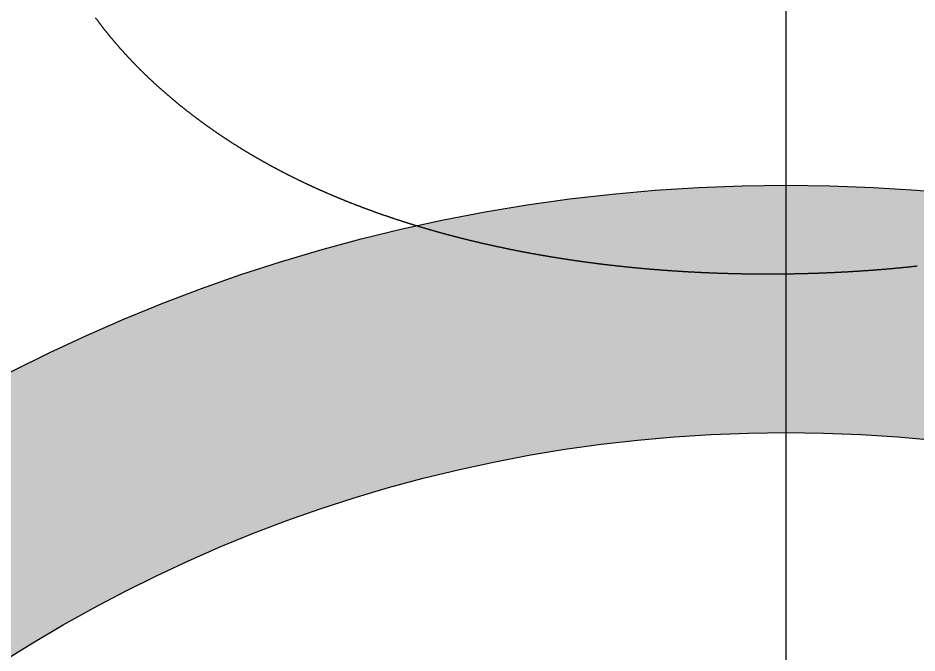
# Model space of a CAD drawing. Header units: millimetres. Extents: x 88 to 97873, y 32 to 55088.
# Drawn here: x 44840.8 to 44860.97, y 4558.69 to 4572.95 of the extents above; entities that cross this region are included whole.
import ezdxf

# ---------------------------------------------------------------- set-up
doc = ezdxf.new("R2010")
doc.units = ezdxf.units.MM
doc.header["$LTSCALE"] = 0.3
doc.layers.add('FICHAS_XLR', color=7, linetype='Continuous')

# ---------------------------------------------------------------- blocks, each defined once
blk = doc.blocks.new('FICHA_XLR_FEMEA')
at = {"layer": 'FICHAS_XLR'}
h = blk.add_hatch(color=0, dxfattribs=at)
h.dxf.hatch_style = 1
h.paths.add_polyline_path([(-761.98, 0, 1), (761.98, 0, 1)], flags=0)
h.paths.add_polyline_path([(-274.4, -13.49, -1), (-554.4, -13.49, -1)], flags=0)
h.paths.add_polyline_path([(538.57, -13.49, -1), (258.57, -13.49, -1)], flags=0)
h.paths.add_polyline_path([(140, -427.69, -1), (-140, -427.69, -1)], flags=0)
h.paths.add_polyline_path([(-1150.64, 0, 1), (1150.64, 0, 1)])
h.paths.add_polyline_path([(983.22, 0, -1), (-983.22, 0, -1)], flags=16)
at = {"layer": 'FICHAS_XLR', "color": 0}
blk.add_lwpolyline([(-467.56, 1264.14), (-467.4, 1263.92), (-467.24, 1263.7), (-467.08, 1263.48), (-466.91, 1263.26), (-466.75, 1263.04), (-466.59, 1262.82), (-466.42, 1262.6), (-466.26, 1262.38), (-466.1, 1262.16), (-465.93, 1261.94), (-465.77, 1261.72), (-465.6, 1261.5), (-465.44, 1261.28), (-465.27, 1261.06), (-465.11, 1260.84), (-464.94, 1260.62), (-464.77, 1260.4), (-464.61, 1260.18), (-464.44, 1259.96), (-464.27, 1259.74), (-464.11, 1259.52), (-463.94, 1259.31), (-463.77, 1259.09), (-463.6, 1258.87), (-463.43, 1258.65), (-463.27, 1258.43), (-463.1, 1258.21), (-462.93, 1257.99), (-462.76, 1257.77), (-462.59, 1257.56), (-462.42, 1257.34), (-462.25, 1257.12), (-462.08, 1256.9), (-461.91, 1256.68), (-461.73, 1256.47), (-461.56, 1256.25), (-461.39, 1256.03), (-461.22, 1255.81), (-461.05, 1255.6), (-460.87, 1255.38), (-460.7, 1255.16), (-460.53, 1254.94), (-460.35, 1254.73), (-460.18, 1254.51), (-460.01, 1254.29), (-459.83, 1254.08), (-459.66, 1253.86), (-459.48, 1253.64), (-459.31, 1253.43), (-459.13, 1253.21), (-458.96, 1252.99), (-458.78, 1252.78), (-458.6, 1252.56), (-458.43, 1252.34), (-458.25, 1252.13), (-458.07, 1251.91), (-457.9, 1251.7), (-457.72, 1251.48), (-457.54, 1251.26), (-457.36, 1251.05), (-457.19, 1250.83), (-457.01, 1250.62), (-456.83, 1250.4), (-456.65, 1250.19), (-456.47, 1249.97), (-456.29, 1249.76), (-456.11, 1249.54), (-455.93, 1249.33), (-455.75, 1249.11), (-455.57, 1248.9), (-455.39, 1248.68), (-455.21, 1248.47), (-455.02, 1248.25), (-454.84, 1248.04), (-454.66, 1247.83), (-454.48, 1247.61), (-454.3, 1247.4), (-454.11, 1247.18), (-453.93, 1246.97), (-453.75, 1246.76), (-453.56, 1246.54), (-453.38, 1246.33), (-453.19, 1246.12), (-453.01, 1245.9), (-452.82, 1245.69), (-452.64, 1245.48), (-452.45, 1245.26), (-452.27, 1245.05), (-452.08, 1244.84), (-451.9, 1244.63), (-451.71, 1244.41), (-451.52, 1244.2), (-451.34, 1243.99), (-451.15, 1243.78), (-450.96, 1243.56), (-450.77, 1243.35), (-450.59, 1243.14), (-450.4, 1242.93), (-450.21, 1242.72), (-450.02, 1242.5), (-449.83, 1242.29), (-449.64, 1242.08), (-449.45, 1241.87), (-449.26, 1241.66), (-449.07, 1241.45), (-448.88, 1241.24), (-448.69, 1241.03), (-448.5, 1240.81), (-448.31, 1240.6), (-448.12, 1240.39), (-447.93, 1240.18), (-447.74, 1239.97), (-447.54, 1239.76), (-447.35, 1239.55), (-447.16, 1239.34), (-446.97, 1239.13), (-446.77, 1238.92), (-446.58, 1238.71), (-446.39, 1238.5), (-446.19, 1238.29), (-446, 1238.08), (-445.8, 1237.87), (-445.61, 1237.66), (-445.41, 1237.45), (-445.22, 1237.24), (-445.02, 1237.04), (-444.83, 1236.83), (-444.63, 1236.62), (-444.43, 1236.41), (-444.24, 1236.2), (-444.04, 1235.99), (-443.84, 1235.78), (-443.65, 1235.58), (-443.45, 1235.37), (-443.25, 1235.16), (-443.05, 1234.95), (-442.86, 1234.74), (-442.66, 1234.54), (-442.46, 1234.33), (-442.26, 1234.12), (-442.06, 1233.91), (-441.86, 1233.71), (-441.66, 1233.5), (-441.46, 1233.29), (-441.26, 1233.08), (-441.06, 1232.88), (-440.86, 1232.67), (-440.66, 1232.46), (-440.46, 1232.26), (-440.25, 1232.05), (-440.05, 1231.84), (-439.85, 1231.64), (-439.65, 1231.43), (-439.44, 1231.23), (-439.24, 1231.02), (-439.04, 1230.81), (-438.84, 1230.61), (-438.63, 1230.4), (-438.43, 1230.2), (-438.22, 1229.99), (-438.02, 1229.79), (-437.81, 1229.58), (-437.61, 1229.38), (-437.4, 1229.17), (-437.2, 1228.97), (-436.99, 1228.76), (-436.79, 1228.56), (-436.58, 1228.35), (-436.38, 1228.15), (-436.17, 1227.95), (-435.96, 1227.74), (-435.75, 1227.54), (-435.55, 1227.33), (-435.34, 1227.13), (-435.13, 1226.93), (-434.92, 1226.72), (-434.72, 1226.52), (-434.51, 1226.32), (-434.3, 1226.11), (-434.09, 1225.91), (-433.88, 1225.71), (-433.67, 1225.5), (-433.46, 1225.3), (-433.25, 1225.1), (-433.04, 1224.9), (-432.83, 1224.69), (-432.62, 1224.49), (-432.41, 1224.29), (-432.2, 1224.09), (-431.98, 1223.88), (-431.77, 1223.68), (-431.56, 1223.48), (-431.35, 1223.28), (-431.14, 1223.08), (-430.92, 1222.88), (-430.71, 1222.68), (-430.5, 1222.47), (-430.28, 1222.27), (-430.07, 1222.07), (-429.86, 1221.87), (-429.64, 1221.67), (-429.43, 1221.47), (-429.21, 1221.27), (-429, 1221.07), (-428.78, 1220.87), (-428.57, 1220.67), (-428.35, 1220.47), (-428.14, 1220.27), (-427.92, 1220.07), (-427.7, 1219.87), (-427.49, 1219.67), (-427.27, 1219.47), (-427.05, 1219.27), (-426.83, 1219.07), (-426.62, 1218.87), (-426.4, 1218.68), (-426.18, 1218.48), (-425.96, 1218.28), (-425.74, 1218.08), (-425.53, 1217.88), (-425.31, 1217.68), (-425.09, 1217.48), (-424.87, 1217.29), (-424.65, 1217.09), (-424.43, 1216.89), (-424.21, 1216.69), (-423.99, 1216.5), (-423.77, 1216.3), (-423.55, 1216.1), (-423.32, 1215.9), (-423.1, 1215.71), (-422.88, 1215.51), (-422.66, 1215.31), (-422.44, 1215.12), (-422.22, 1214.92), (-421.99, 1214.72), (-421.77, 1214.53), (-421.55, 1214.33), (-421.32, 1214.13), (-421.1, 1213.94), (-420.88, 1213.74), (-420.65, 1213.55), (-420.43, 1213.35), (-420.2, 1213.16), (-419.98, 1212.96), (-419.75, 1212.77), (-419.53, 1212.57), (-419.3, 1212.38), (-419.08, 1212.18), (-418.85, 1211.99), (-418.63, 1211.79), (-418.4, 1211.6), (-418.17, 1211.4), (-417.95, 1211.21), (-417.72, 1211.01), (-417.49, 1210.82), (-417.26, 1210.63), (-417.04, 1210.43), (-416.81, 1210.24), (-416.58, 1210.05), (-416.35, 1209.85), (-416.12, 1209.66), (-415.89, 1209.47), (-415.67, 1209.27), (-415.44, 1209.08), (-415.21, 1208.89), (-414.98, 1208.7), (-414.75, 1208.5), (-414.52, 1208.31), (-414.29, 1208.12), (-414.06, 1207.93), (-413.82, 1207.74), (-413.59, 1207.54), (-413.36, 1207.35), (-413.13, 1207.16), (-412.9, 1206.97), (-412.67, 1206.78), (-412.43, 1206.59), (-412.2, 1206.4), (-411.97, 1206.21), (-411.74, 1206.01), (-411.5, 1205.82), (-411.27, 1205.63), (-411.04, 1205.44), (-410.8, 1205.25), (-410.57, 1205.06), (-410.33, 1204.87), (-410.1, 1204.68), (-409.86, 1204.49), (-409.63, 1204.3), (-409.39, 1204.12), (-409.16, 1203.93), (-408.92, 1203.74), (-408.69, 1203.55), (-408.45, 1203.36), (-408.21, 1203.17), (-407.98, 1202.98), (-407.74, 1202.79), (-407.5, 1202.61), (-407.27, 1202.42), (-407.03, 1202.23), (-406.79, 1202.04), (-406.55, 1201.85), (-406.32, 1201.67), (-406.08, 1201.48), (-405.84, 1201.29), (-405.6, 1201.1), (-405.36, 1200.92), (-405.12, 1200.73), (-404.88, 1200.54), (-404.64, 1200.36), (-404.4, 1200.17), (-404.16, 1199.98), (-403.92, 1199.8), (-403.68, 1199.61), (-403.44, 1199.43), (-403.2, 1199.24), (-402.96, 1199.05), (-402.72, 1198.87), (-402.48, 1198.68), (-402.23, 1198.5), (-401.99, 1198.31), (-401.75, 1198.13), (-401.51, 1197.94), (-401.26, 1197.76), (-401.02, 1197.57), (-400.78, 1197.39), (-400.53, 1197.2), (-400.29, 1197.02), (-400.05, 1196.84), (-399.8, 1196.65), (-399.56, 1196.47), (-399.31, 1196.28), (-399.07, 1196.1), (-398.82, 1195.92), (-398.58, 1195.74), (-398.33, 1195.55), (-398.09, 1195.37), (-397.84, 1195.19), (-397.6, 1195), (-397.35, 1194.82), (-397.1, 1194.64), (-396.86, 1194.46), (-396.61, 1194.27), (-396.36, 1194.09), (-396.12, 1193.91), (-395.87, 1193.73), (-395.62, 1193.55), (-395.37, 1193.37), (-395.13, 1193.19), (-394.88, 1193), (-394.63, 1192.82), (-394.38, 1192.64), (-394.13, 1192.46), (-393.88, 1192.28), (-393.63, 1192.1), (-393.38, 1191.92), (-393.13, 1191.74), (-392.88, 1191.56), (-392.63, 1191.38), (-392.38, 1191.2), (-392.13, 1191.02), (-391.88, 1190.84), (-391.63, 1190.66), (-391.38, 1190.48), (-391.13, 1190.31), (-390.88, 1190.13), (-390.62, 1189.95), (-390.37, 1189.77), (-390.12, 1189.59), (-389.87, 1189.41), (-389.61, 1189.24), (-389.36, 1189.06), (-389.11, 1188.88), (-388.85, 1188.7), (-388.6, 1188.53), (-388.35, 1188.35), (-388.09, 1188.17), (-387.84, 1187.99), (-387.58, 1187.82), (-387.33, 1187.64), (-387.07, 1187.46), (-386.82, 1187.29), (-386.56, 1187.11), (-386.31, 1186.94), (-386.05, 1186.76), (-385.8, 1186.58), (-385.54, 1186.41), (-385.29, 1186.23), (-385.03, 1186.06), (-384.77, 1185.88), (-384.52, 1185.71), (-384.26, 1185.53), (-384, 1185.36), (-383.74, 1185.18), (-383.49, 1185.01), (-383.23, 1184.83), (-382.97, 1184.66), (-382.71, 1184.49), (-382.45, 1184.31), (-382.19, 1184.14), (-381.94, 1183.97), (-381.68, 1183.79), (-381.42, 1183.62), (-381.16, 1183.45), (-380.9, 1183.27), (-380.64, 1183.1), (-380.38, 1182.93), (-380.12, 1182.75), (-379.86, 1182.58), (-379.6, 1182.41), (-379.34, 1182.24), (-379.07, 1182.07), (-378.81, 1181.9), (-378.55, 1181.72), (-378.29, 1181.55), (-378.03, 1181.38), (-377.77, 1181.21), (-377.5, 1181.04), (-377.24, 1180.87), (-376.98, 1180.7), (-376.72, 1180.53), (-376.45, 1180.36), (-376.19, 1180.19), (-375.93, 1180.02), (-375.66, 1179.85), (-375.4, 1179.68), (-375.13, 1179.51), (-374.87, 1179.34), (-374.61, 1179.17), (-374.34, 1179), (-374.08, 1178.83), (-373.81, 1178.66), (-373.55, 1178.49), (-373.28, 1178.33), (-373.01, 1178.16), (-372.75, 1177.99), (-372.48, 1177.82), (-372.22, 1177.65), (-371.95, 1177.49), (-371.68, 1177.32), (-371.42, 1177.15), (-371.15, 1176.98), (-370.88, 1176.82), (-370.62, 1176.65), (-370.35, 1176.48), (-370.08, 1176.32), (-369.81, 1176.15), (-369.54, 1175.99), (-369.28, 1175.82), (-369.01, 1175.65), (-368.74, 1175.49), (-368.47, 1175.32), (-368.2, 1175.16), (-367.93, 1174.99), (-367.66, 1174.83), (-367.39, 1174.66), (-367.12, 1174.5), (-366.85, 1174.33), (-366.58, 1174.17), (-366.31, 1174), (-366.04, 1173.84), (-365.77, 1173.68), (-365.5, 1173.51), (-365.23, 1173.35), (-364.96, 1173.19), (-364.68, 1173.02), (-364.41, 1172.86), (-364.14, 1172.7), (-363.87, 1172.53), (-363.6, 1172.37), (-363.32, 1172.21), (-363.05, 1172.05), (-362.78, 1171.88), (-362.5, 1171.72), (-362.23, 1171.56), (-361.96, 1171.4), (-361.68, 1171.24), (-361.41, 1171.08), (-361.14, 1170.92), (-360.86, 1170.75), (-360.59, 1170.59), (-360.31, 1170.43), (-360.04, 1170.27), (-359.76, 1170.11), (-359.49, 1169.95), (-359.21, 1169.79), (-358.94, 1169.63), (-358.66, 1169.47), (-358.39, 1169.31), (-358.11, 1169.15), (-357.83, 1168.99), (-357.56, 1168.84), (-357.28, 1168.68), (-357, 1168.52), (-356.73, 1168.36), (-356.45, 1168.2), (-356.17, 1168.04), (-355.89, 1167.89), (-355.62, 1167.73), (-355.34, 1167.57), (-355.06, 1167.41), (-354.78, 1167.26), (-354.5, 1167.1), (-354.22, 1166.94), (-353.95, 1166.79), (-353.67, 1166.63), (-353.39, 1166.47), (-353.11, 1166.32), (-352.83, 1166.16), (-352.55, 1166), (-352.27, 1165.85), (-351.99, 1165.69), (-351.71, 1165.54), (-351.43, 1165.38), (-351.15, 1165.23), (-350.87, 1165.07), (-350.59, 1164.92), (-350.3, 1164.76), (-350.02, 1164.61), (-349.74, 1164.45), (-349.46, 1164.3), (-349.18, 1164.15), (-348.9, 1163.99), (-348.61, 1163.84), (-348.33, 1163.69), (-348.05, 1163.53), (-347.77, 1163.38), (-347.48, 1163.23), (-347.2, 1163.07), (-346.92, 1162.92), (-346.63, 1162.77), (-346.35, 1162.62), (-346.07, 1162.47), (-345.78, 1162.31), (-345.5, 1162.16), (-345.21, 1162.01), (-344.93, 1161.86), (-344.64, 1161.71), (-344.36, 1161.56), (-344.07, 1161.41), (-343.79, 1161.26), (-343.5, 1161.11), (-343.22, 1160.96), (-342.93, 1160.81), (-342.65, 1160.66), (-342.36, 1160.51), (-342.07, 1160.36), (-341.79, 1160.21), (-341.5, 1160.06), (-341.21, 1159.91), (-340.93, 1159.76), (-340.64, 1159.61), (-340.35, 1159.46), (-340.07, 1159.31), (-339.78, 1159.17), (-339.49, 1159.02), (-339.2, 1158.87), (-338.91, 1158.72), (-338.63, 1158.58), (-338.34, 1158.43), (-338.05, 1158.28), (-337.76, 1158.13), (-337.47, 1157.99), (-337.18, 1157.84), (-336.89, 1157.69), (-336.6, 1157.55), (-336.31, 1157.4), (-336.02, 1157.25), (-335.73, 1157.11), (-335.44, 1156.96), (-335.15, 1156.82), (-334.86, 1156.67), (-334.57, 1156.53), (-334.28, 1156.38), (-333.99, 1156.24), (-333.7, 1156.09), (-333.41, 1155.95), (-333.11, 1155.8), (-332.82, 1155.66), (-332.53, 1155.52), (-332.24, 1155.37), (-331.95, 1155.23), (-331.65, 1155.09), (-331.36, 1154.94), (-331.07, 1154.8), (-330.78, 1154.66), (-330.48, 1154.51), (-330.19, 1154.37), (-329.9, 1154.23), (-329.6, 1154.09), (-329.31, 1153.94), (-329.01, 1153.8), (-328.72, 1153.66), (-328.43, 1153.52), (-328.13, 1153.38), (-327.84, 1153.24), (-327.54, 1153.09), (-327.25, 1152.95), (-326.95, 1152.81), (-326.66, 1152.67), (-326.36, 1152.53), (-326.07, 1152.39), (-325.77, 1152.25), (-325.47, 1152.11), (-325.18, 1151.97), (-324.88, 1151.83), (-324.59, 1151.69), (-324.29, 1151.55), (-323.99, 1151.41), (-323.7, 1151.28), (-323.4, 1151.14), (-323.1, 1151), (-322.8, 1150.86), (-322.51, 1150.72), (-322.21, 1150.58), (-321.91, 1150.45), (-321.61, 1150.31), (-321.32, 1150.17), (-321.02, 1150.03), (-320.72, 1149.9), (-320.42, 1149.76), (-320.12, 1149.62), (-319.82, 1149.49), (-319.52, 1149.35), (-319.22, 1149.21), (-318.92, 1149.08), (-318.62, 1148.94), (-318.33, 1148.8), (-318.03, 1148.67), (-317.73, 1148.53), (-317.42, 1148.4), (-317.12, 1148.26), (-316.82, 1148.13), (-316.52, 1147.99), (-316.22, 1147.86), (-315.92, 1147.72), (-315.62, 1147.59), (-315.32, 1147.45), (-315.02, 1147.32), (-314.72, 1147.19), (-314.41, 1147.05), (-314.11, 1146.92), (-313.81, 1146.79), (-313.51, 1146.65), (-313.21, 1146.52), (-312.9, 1146.39), (-312.6, 1146.25), (-312.3, 1146.12), (-311.99, 1145.99), (-311.69, 1145.86), (-311.39, 1145.72), (-311.08, 1145.59), (-310.78, 1145.46), (-310.48, 1145.33), (-310.17, 1145.2), (-309.87, 1145.07), (-309.56, 1144.94), (-309.26, 1144.81), (-308.95, 1144.67), (-308.65, 1144.54), (-308.35, 1144.41), (-308.04, 1144.28), (-307.74, 1144.15), (-307.43, 1144.02), (-307.12, 1143.89), (-306.82, 1143.76), (-306.51, 1143.63), (-306.21, 1143.51), (-305.9, 1143.38), (-305.59, 1143.25), (-305.29, 1143.12), (-304.98, 1142.99), (-304.67, 1142.86), (-304.37, 1142.73), (-304.06, 1142.61), (-303.75, 1142.48), (-303.45, 1142.35), (-303.14, 1142.22), (-302.83, 1142.1), (-302.52, 1141.97), (-302.22, 1141.84), (-301.91, 1141.71), (-301.6, 1141.59), (-301.29, 1141.46), (-300.98, 1141.33), (-300.67, 1141.21), (-300.36, 1141.08), (-300.06, 1140.96), (-299.75, 1140.83), (-299.44, 1140.71), (-299.13, 1140.58), (-298.82, 1140.45), (-298.51, 1140.33), (-298.2, 1140.2), (-297.89, 1140.08), (-297.58, 1139.96), (-297.27, 1139.83), (-296.96, 1139.71), (-296.65, 1139.58), (-296.34, 1139.46), (-296.03, 1139.33), (-295.71, 1139.21), (-295.4, 1139.09), (-295.09, 1138.96), (-294.78, 1138.84), (-294.47, 1138.72), (-294.16, 1138.6), (-293.85, 1138.47), (-293.53, 1138.35), (-293.22, 1138.23), (-292.91, 1138.11), (-292.6, 1137.98), (-292.28, 1137.86), (-291.97, 1137.74), (-291.66, 1137.62), (-291.35, 1137.5), (-291.03, 1137.38), (-290.72, 1137.26), (-290.41, 1137.14), (-290.09, 1137.02), (-289.78, 1136.89), (-289.46, 1136.77), (-289.15, 1136.65), (-288.84, 1136.53), (-288.52, 1136.41), (-288.21, 1136.3), (-287.89, 1136.18), (-287.58, 1136.06), (-287.26, 1135.94), (-286.95, 1135.82), (-286.63, 1135.7), (-286.32, 1135.58), (-286, 1135.46), (-285.69, 1135.34), (-285.37, 1135.23), (-285.05, 1135.11), (-284.74, 1134.99), (-284.42, 1134.87), (-284.11, 1134.76), (-283.79, 1134.64), (-283.47, 1134.52), (-283.16, 1134.4), (-282.84, 1134.29), (-282.52, 1134.17), (-282.21, 1134.05), (-281.89, 1133.94), (-281.57, 1133.82), (-281.25, 1133.71), (-280.94, 1133.59), (-280.62, 1133.47), (-280.3, 1133.36), (-279.98, 1133.24), (-279.66, 1133.13), (-279.35, 1133.01), (-279.03, 1132.9), (-278.71, 1132.78), (-278.39, 1132.67), (-278.07, 1132.55), (-277.75, 1132.44), (-277.43, 1132.33), (-277.11, 1132.21), (-276.79, 1132.1), (-276.47, 1131.98), (-276.15, 1131.87), (-275.83, 1131.76), (-275.51, 1131.65), (-275.19, 1131.53), (-274.87, 1131.42), (-274.55, 1131.31), (-274.23, 1131.19), (-273.91, 1131.08), (-273.59, 1130.97), (-273.27, 1130.86), (-272.95, 1130.75), (-272.63, 1130.64), (-272.31, 1130.52), (-271.99, 1130.41), (-271.66, 1130.3), (-271.34, 1130.19), (-271.02, 1130.08), (-270.7, 1129.97), (-270.38, 1129.86), (-270.05, 1129.75), (-269.73, 1129.64), (-269.41, 1129.53), (-269.09, 1129.42), (-268.76, 1129.31), (-268.44, 1129.2), (-268.12, 1129.09), (-267.79, 1128.98), (-267.47, 1128.87), (-267.15, 1128.76), (-266.82, 1128.65), (-266.5, 1128.55), (-266.18, 1128.44), (-265.85, 1128.33), (-265.53, 1128.22), (-265.21, 1128.11), (-264.88, 1128.01), (-264.56, 1127.9), (-264.23, 1127.79), (-263.91, 1127.68), (-263.58, 1127.58), (-263.26, 1127.47), (-262.93, 1127.36), (-262.61, 1127.26), (-262.28, 1127.15), (-261.96, 1127.04), (-261.63, 1126.94), (-261.3, 1126.83), (-260.98, 1126.73), (-260.65, 1126.62), (-260.33, 1126.52), (-260, 1126.41), (-259.67, 1126.31), (-259.35, 1126.2), (-259.02, 1126.1), (-258.69, 1125.99), (-258.37, 1125.89), (-258.04, 1125.78), (-257.71, 1125.68), (-257.39, 1125.57), (-257.06, 1125.47), (-256.73, 1125.37), (-256.4, 1125.26), (-256.08, 1125.16), (-255.75, 1125.06), (-255.42, 1124.95), (-255.09, 1124.85), (-254.76, 1124.75), (-254.44, 1124.65), (-254.11, 1124.54), (-253.78, 1124.44), (-253.45, 1124.34), (-253.12, 1124.24), (-252.79, 1124.14), (-252.46, 1124.03), (-252.13, 1123.93), (-251.81, 1123.83), (-251.48, 1123.73), (-251.15, 1123.63), (-250.82, 1123.53), (-250.49, 1123.43), (-250.16, 1123.33), (-249.83, 1123.23), (-249.5, 1123.13), (-249.17, 1123.03), (-248.84, 1122.93), (-248.51, 1122.83), (-248.17, 1122.73), (-247.84, 1122.63), (-247.51, 1122.53), (-247.18, 1122.43), (-246.85, 1122.33), (-246.52, 1122.23), (-246.19, 1122.14), (-245.86, 1122.04), (-245.53, 1121.94), (-245.19, 1121.84), (-244.86, 1121.74), (-244.53, 1121.65), (-244.2, 1121.55), (-243.87, 1121.45), (-243.53, 1121.35), (-243.2, 1121.26), (-242.87, 1121.16), (-242.54, 1121.06), (-242.2, 1120.97), (-241.87, 1120.87), (-241.54, 1120.77), (-241.2, 1120.68), (-240.87, 1120.58), (-240.54, 1120.49), (-240.2, 1120.39), (-239.87, 1120.29), (-239.54, 1120.2), (-239.2, 1120.1), (-238.87, 1120.01), (-238.54, 1119.91), (-238.2, 1119.82), (-237.87, 1119.73), (-237.53, 1119.63), (-237.2, 1119.54), (-236.86, 1119.44), (-236.53, 1119.35), (-236.19, 1119.26), (-235.86, 1119.16), (-235.52, 1119.07), (-235.19, 1118.98), (-234.85, 1118.88), (-234.52, 1118.79), (-234.18, 1118.7), (-233.85, 1118.6), (-233.51, 1118.51), (-233.18, 1118.42), (-232.84, 1118.33), (-232.5, 1118.24), (-232.17, 1118.14), (-231.83, 1118.05), (-231.5, 1117.96), (-231.16, 1117.87), (-230.82, 1117.78), (-230.49, 1117.69), (-230.15, 1117.6), (-229.81, 1117.51), (-229.48, 1117.42), (-229.14, 1117.32), (-228.8, 1117.23), (-228.46, 1117.14), (-228.13, 1117.05), (-227.79, 1116.96), (-227.45, 1116.88), (-227.11, 1116.79), (-226.78, 1116.7), (-226.44, 1116.61), (-226.1, 1116.52), (-225.76, 1116.43), (-225.42, 1116.34), (-225.08, 1116.25), (-224.75, 1116.16), (-224.41, 1116.08), (-224.07, 1115.99), (-223.73, 1115.9), (-223.39, 1115.81), (-223.05, 1115.73), (-222.71, 1115.64), (-222.37, 1115.55), (-222.03, 1115.46), (-221.69, 1115.38), (-221.36, 1115.29), (-221.02, 1115.2), (-220.68, 1115.12), (-220.34, 1115.03), (-220, 1114.95), (-219.66, 1114.86), (-219.32, 1114.77), (-218.98, 1114.69), (-218.64, 1114.6), (-218.29, 1114.52), (-217.95, 1114.43), (-217.61, 1114.35), (-217.27, 1114.26), (-216.93, 1114.18), (-216.59, 1114.09), (-216.25, 1114.01), (-215.91, 1113.93), (-215.57, 1113.84), (-215.23, 1113.76), (-214.88, 1113.67), (-214.54, 1113.59), (-214.2, 1113.51), (-213.86, 1113.42), (-213.52, 1113.34), (-213.17, 1113.26), (-212.83, 1113.17), (-212.49, 1113.09), (-212.15, 1113.01), (-211.81, 1112.93), (-211.46, 1112.85), (-211.12, 1112.76), (-210.78, 1112.68), (-210.44, 1112.6), (-210.09, 1112.52), (-209.75, 1112.44), (-209.41, 1112.36), (-209.06, 1112.27), (-208.72, 1112.19), (-208.38, 1112.11), (-208.03, 1112.03), (-207.69, 1111.95), (-207.35, 1111.87), (-207, 1111.79), (-206.66, 1111.71), (-206.31, 1111.63), (-205.97, 1111.55), (-205.63, 1111.47), (-205.28, 1111.39), (-204.94, 1111.31), (-204.59, 1111.24), (-204.25, 1111.16), (-203.9, 1111.08), (-203.56, 1111), (-203.21, 1110.92), (-202.87, 1110.84), (-202.52, 1110.77), (-202.18, 1110.69), (-201.83, 1110.61), (-201.49, 1110.53), (-201.14, 1110.45), (-200.8, 1110.38), (-200.45, 1110.3), (-200.11, 1110.22), (-199.76, 1110.15), (-199.41, 1110.07), (-199.07, 1109.99), (-198.72, 1109.92), (-198.38, 1109.84), (-198.03, 1109.76), (-197.68, 1109.69), (-197.34, 1109.61), (-196.99, 1109.54), (-196.64, 1109.46), (-196.3, 1109.39), (-195.95, 1109.31), (-195.6, 1109.24), (-195.26, 1109.16), (-194.91, 1109.09), (-194.56, 1109.01), (-194.21, 1108.94), (-193.87, 1108.86), (-193.52, 1108.79), (-193.17, 1108.72), (-192.82, 1108.64), (-192.48, 1108.57), (-192.13, 1108.5), (-191.78, 1108.42), (-191.43, 1108.35), (-191.08, 1108.28), (-190.74, 1108.2), (-190.39, 1108.13), (-190.04, 1108.06), (-189.69, 1107.99), (-189.34, 1107.92), (-188.99, 1107.84), (-188.65, 1107.77), (-188.3, 1107.7), (-187.95, 1107.63), (-187.6, 1107.56), (-187.25, 1107.49), (-186.9, 1107.41), (-186.55, 1107.34), (-186.2, 1107.27), (-185.85, 1107.2), (-185.5, 1107.13), (-185.15, 1107.06), (-184.8, 1106.99), (-184.45, 1106.92), (-184.1, 1106.85), (-183.75, 1106.78), (-183.4, 1106.71), (-183.05, 1106.64), (-182.7, 1106.57), (-182.35, 1106.51), (-182, 1106.44), (-181.65, 1106.37), (-181.3, 1106.3), (-180.95, 1106.23), (-180.6, 1106.16), (-180.25, 1106.09), (-179.9, 1106.03), (-179.55, 1105.96), (-179.2, 1105.89), (-178.85, 1105.82), (-178.5, 1105.76), (-178.14, 1105.69), (-177.79, 1105.62), (-177.44, 1105.56), (-177.09, 1105.49), (-176.74, 1105.42), (-176.39, 1105.36), (-176.04, 1105.29), (-175.68, 1105.22), (-175.33, 1105.16), (-174.98, 1105.09), (-174.63, 1105.03), (-174.28, 1104.96), (-173.92, 1104.9), (-173.57, 1104.83), (-173.22, 1104.77), (-172.87, 1104.7), (-172.51, 1104.64), (-172.16, 1104.57), (-171.81, 1104.51), (-171.46, 1104.44), (-171.1, 1104.38), (-170.75, 1104.31), (-170.4, 1104.25), (-170.04, 1104.19), (-169.69, 1104.12), (-169.34, 1104.06), (-168.98, 1104), (-168.63, 1103.93), (-168.28, 1103.87), (-167.92, 1103.81), (-167.57, 1103.75), (-167.22, 1103.68), (-166.86, 1103.62), (-166.51, 1103.56), (-166.15, 1103.5), (-165.8, 1103.44), (-165.45, 1103.37), (-165.09, 1103.31), (-164.74, 1103.25), (-164.38, 1103.19), (-164.03, 1103.13), (-163.67, 1103.07), (-163.32, 1103.01), (-162.97, 1102.95), (-162.61, 1102.89), (-162.26, 1102.83), (-161.9, 1102.77), (-161.55, 1102.71), (-161.19, 1102.65), (-160.84, 1102.59), (-160.48, 1102.53), (-160.13, 1102.47), (-159.77, 1102.41), (-159.42, 1102.35), (-159.06, 1102.29), (-158.7, 1102.23), (-158.35, 1102.17), (-157.99, 1102.11), (-157.64, 1102.06), (-157.28, 1102), (-156.93, 1101.94), (-156.57, 1101.88), (-156.21, 1101.83), (-155.86, 1101.77), (-155.5, 1101.71), (-155.15, 1101.65), (-154.79, 1101.6), (-154.43, 1101.54), (-154.08, 1101.48), (-153.72, 1101.43), (-153.36, 1101.37), (-153.01, 1101.31), (-152.65, 1101.26), (-152.29, 1101.2), (-151.94, 1101.14), (-151.58, 1101.09), (-151.22, 1101.03), (-150.87, 1100.98), (-150.51, 1100.92), (-150.15, 1100.87), (-149.79, 1100.81), (-149.44, 1100.76), (-149.08, 1100.7), (-148.72, 1100.65), (-148.36, 1100.59), (-148.01, 1100.54), (-147.65, 1100.49), (-147.29, 1100.43), (-146.93, 1100.38), (-146.58, 1100.33), (-146.22, 1100.27), (-145.86, 1100.22), (-145.5, 1100.17), (-145.14, 1100.11), (-144.79, 1100.06), (-144.43, 1100.01), (-144.07, 1099.95), (-143.71, 1099.9), (-143.35, 1099.85), (-142.99, 1099.8), (-142.64, 1099.75), (-142.28, 1099.69), (-141.92, 1099.64), (-141.56, 1099.59), (-141.2, 1099.54), (-140.84, 1099.49), (-140.48, 1099.44), (-140.12, 1099.39), (-139.76, 1099.34), (-139.41, 1099.29), (-139.05, 1099.24), (-138.69, 1099.19), (-138.33, 1099.14), (-137.97, 1099.09), (-137.61, 1099.04), (-137.25, 1098.99), (-136.89, 1098.94), (-136.53, 1098.89), (-136.17, 1098.84), (-135.81, 1098.79), (-135.45, 1098.74), (-135.09, 1098.69), (-134.73, 1098.64), (-134.37, 1098.59), (-134.01, 1098.55), (-133.65, 1098.5), (-133.29, 1098.45), (-132.93, 1098.4), (-132.57, 1098.35), (-132.21, 1098.31), (-131.85, 1098.26), (-131.49, 1098.21), (-131.13, 1098.17), (-130.77, 1098.12), (-130.41, 1098.07), (-130.05, 1098.03), (-129.69, 1097.98), (-129.33, 1097.93), (-128.96, 1097.89), (-128.6, 1097.84), (-128.24, 1097.79), (-127.88, 1097.75), (-127.52, 1097.7), (-127.16, 1097.66), (-126.8, 1097.61), (-126.44, 1097.57), (-126.08, 1097.52), (-125.71, 1097.48), (-125.35, 1097.43), (-124.99, 1097.39), (-124.63, 1097.34), (-124.27, 1097.3), (-123.91, 1097.26), (-123.54, 1097.21), (-123.18, 1097.17), (-122.82, 1097.12), (-122.46, 1097.08), (-122.1, 1097.04), (-121.74, 1096.99), (-121.37, 1096.95), (-121.01, 1096.91), (-120.65, 1096.87), (-120.29, 1096.82), (-119.92, 1096.78), (-119.56, 1096.74), (-119.2, 1096.7), (-118.84, 1096.65), (-118.47, 1096.61), (-118.11, 1096.57), (-117.75, 1096.53), (-117.39, 1096.49), (-117.02, 1096.45), (-116.66, 1096.41), (-116.3, 1096.36), (-115.94, 1096.32), (-115.57, 1096.28), (-115.21, 1096.24), (-114.85, 1096.2), (-114.48, 1096.16), (-114.12, 1096.12), (-113.76, 1096.08), (-113.4, 1096.04), (-113.03, 1096), (-112.67, 1095.96), (-112.31, 1095.92), (-111.94, 1095.88), (-111.58, 1095.85), (-111.22, 1095.81), (-110.85, 1095.77), (-110.49, 1095.73), (-110.12, 1095.69), (-109.76, 1095.65), (-109.4, 1095.61), (-109.03, 1095.58), (-108.67, 1095.54), (-108.31, 1095.5), (-107.94, 1095.46), (-107.58, 1095.43), (-107.21, 1095.39), (-106.85, 1095.35), (-106.49, 1095.31), (-106.12, 1095.28), (-105.76, 1095.24), (-105.39, 1095.2), (-105.03, 1095.17), (-104.66, 1095.13), (-104.3, 1095.1), (-103.94, 1095.06), (-103.57, 1095.02), (-103.21, 1094.99), (-102.84, 1094.95), (-102.48, 1094.92), (-102.11, 1094.88), (-101.75, 1094.85), (-101.38, 1094.81), (-101.02, 1094.78), (-100.65, 1094.74), (-100.29, 1094.71), (-99.92, 1094.68), (-99.56, 1094.64), (-99.19, 1094.61), (-98.83, 1094.57), (-98.46, 1094.54), (-98.1, 1094.51), (-97.73, 1094.47), (-97.37, 1094.44), (-97, 1094.41), (-96.64, 1094.37), (-96.27, 1094.34), (-95.91, 1094.31), (-95.54, 1094.28), (-95.18, 1094.24), (-94.81, 1094.21), (-94.45, 1094.18), (-94.08, 1094.15), (-93.72, 1094.12), (-93.35, 1094.08), (-92.98, 1094.05), (-92.62, 1094.02), (-92.25, 1093.99), (-91.89, 1093.96), (-91.52, 1093.93), (-91.16, 1093.9), (-90.79, 1093.87), (-90.42, 1093.84), (-90.06, 1093.81), (-89.69, 1093.78), (-89.33, 1093.75), (-88.96, 1093.72), (-88.59, 1093.69), (-88.23, 1093.66), (-87.86, 1093.63), (-87.49, 1093.6), (-87.13, 1093.57), (-86.76, 1093.54), (-86.4, 1093.51), (-86.03, 1093.48), (-85.66, 1093.45), (-85.3, 1093.42), (-84.93, 1093.4), (-84.56, 1093.37), (-84.2, 1093.34), (-83.83, 1093.31), (-83.46, 1093.28), (-83.1, 1093.26), (-82.73, 1093.23), (-82.36, 1093.2), (-82, 1093.18), (-81.63, 1093.15), (-81.26, 1093.12), (-80.9, 1093.1), (-80.53, 1093.07), (-80.16, 1093.04), (-79.8, 1093.02), (-79.43, 1092.99), (-79.06, 1092.96), (-78.69, 1092.94), (-78.33, 1092.91), (-77.96, 1092.89), (-77.59, 1092.86), (-77.23, 1092.84), (-76.86, 1092.81), (-76.49, 1092.79), (-76.12, 1092.76), (-75.76, 1092.74), (-75.39, 1092.71), (-75.02, 1092.69), (-74.65, 1092.66), (-74.29, 1092.64), (-73.92, 1092.62), (-73.55, 1092.59), (-73.18, 1092.57), (-72.82, 1092.55), (-72.45, 1092.52), (-72.08, 1092.5), (-71.71, 1092.48), (-71.35, 1092.45), (-70.98, 1092.43), (-70.61, 1092.41), (-70.24, 1092.39), (-69.88, 1092.36), (-69.51, 1092.34), (-69.14, 1092.32), (-68.77, 1092.3), (-68.4, 1092.28), (-68.04, 1092.25), (-67.67, 1092.23), (-67.3, 1092.21), (-66.93, 1092.19), (-66.56, 1092.17), (-66.2, 1092.15), (-65.83, 1092.13), (-65.46, 1092.11), (-65.09, 1092.09), (-64.72, 1092.07), (-64.35, 1092.05), (-63.99, 1092.03), (-63.62, 1092.01), (-63.25, 1091.99), (-62.88, 1091.97), (-62.51, 1091.95), (-62.15, 1091.93), (-61.78, 1091.91), (-61.41, 1091.89), (-61.04, 1091.87), (-60.67, 1091.85), (-60.3, 1091.83), (-59.93, 1091.82), (-59.57, 1091.8), (-59.2, 1091.78), (-58.83, 1091.76), (-58.46, 1091.74), (-58.09, 1091.73), (-57.72, 1091.71), (-57.35, 1091.69), (-56.99, 1091.67), (-56.62, 1091.66), (-56.25, 1091.64), (-55.88, 1091.62), (-55.51, 1091.61), (-55.14, 1091.59), (-54.77, 1091.57), (-54.4, 1091.56), (-54.04, 1091.54), (-53.67, 1091.53), (-53.3, 1091.51), (-52.93, 1091.49), (-52.56, 1091.48), (-52.19, 1091.46), (-51.82, 1091.45), (-51.45, 1091.43), (-51.08, 1091.42), (-50.72, 1091.4), (-50.35, 1091.39), (-49.98, 1091.37), (-49.61, 1091.36), (-49.24, 1091.35), (-48.87, 1091.33), (-48.5, 1091.32), (-48.13, 1091.3), (-47.76, 1091.29), (-47.39, 1091.28), (-47.02, 1091.26), (-46.65, 1091.25), (-46.29, 1091.24), (-45.92, 1091.22), (-45.55, 1091.21), (-45.18, 1091.2), (-44.81, 1091.19), (-44.44, 1091.17), (-44.07, 1091.16), (-43.7, 1091.15), (-43.33, 1091.14), (-42.96, 1091.13), (-42.59, 1091.11), (-42.22, 1091.1), (-41.85, 1091.09), (-41.48, 1091.08), (-41.11, 1091.07), (-40.75, 1091.06), (-40.38, 1091.05), (-40.01, 1091.04), (-39.64, 1091.03), (-39.27, 1091.02), (-38.9, 1091), (-38.53, 1090.99), (-38.16, 1090.98), (-37.79, 1090.97), (-37.42, 1090.97), (-37.05, 1090.96), (-36.68, 1090.95), (-36.31, 1090.94), (-35.94, 1090.93), (-35.57, 1090.92), (-35.2, 1090.91), (-34.83, 1090.9), (-34.46, 1090.89), (-34.09, 1090.88), (-33.72, 1090.88), (-33.35, 1090.87), (-32.98, 1090.86), (-32.61, 1090.85), (-32.24, 1090.84), (-31.87, 1090.84), (-31.5, 1090.83), (-31.14, 1090.82), (-30.77, 1090.82), (-30.4, 1090.81), (-30.03, 1090.8), (-29.66, 1090.8), (-29.29, 1090.79), (-28.92, 1090.78), (-28.55, 1090.78), (-28.18, 1090.77), (-27.81, 1090.76), (-27.44, 1090.76), (-27.07, 1090.75), (-26.7, 1090.75), (-26.33, 1090.74), (-25.96, 1090.74), (-25.59, 1090.73), (-25.22, 1090.73), (-24.85, 1090.72), (-24.48, 1090.72), (-24.11, 1090.71), (-23.74, 1090.71), (-23.37, 1090.7), (-23, 1090.7), (-22.63, 1090.69), (-22.26, 1090.69), (-21.89, 1090.69), (-21.52, 1090.68), (-21.15, 1090.68), (-20.78, 1090.68), (-20.41, 1090.67), (-20.04, 1090.67), (-19.67, 1090.67), (-19.3, 1090.67), (-18.93, 1090.66), (-18.56, 1090.66), (-18.19, 1090.66), (-17.82, 1090.66), (-17.45, 1090.65), (-17.08, 1090.65), (-16.71, 1090.65), (-16.34, 1090.65), (-15.97, 1090.65), (-15.6, 1090.65), (-15.23, 1090.64), (-14.86, 1090.64), (-14.49, 1090.64), (-14.12, 1090.64), (-13.75, 1090.64), (-13.38, 1090.64), (-13.01, 1090.64), (-12.64, 1090.64), (-12.27, 1090.64), (-11.9, 1090.64), (-11.53, 1090.64), (-11.16, 1090.64), (-10.79, 1090.64), (-10.42, 1090.64), (-10.05, 1090.64), (-9.68, 1090.64), (-9.31, 1090.64), (-8.94, 1090.65), (-8.57, 1090.65), (-8.2, 1090.65), (-7.83, 1090.65), (-7.46, 1090.65), (-7.09, 1090.65), (-6.72, 1090.66), (-6.35, 1090.66), (-5.98, 1090.66), (-5.61, 1090.66), (-5.24, 1090.67), (-4.87, 1090.67), (-4.5, 1090.67), (-4.13, 1090.67), (-3.76, 1090.68), (-3.39, 1090.68), (-3.02, 1090.68), (-2.65, 1090.69), (-2.28, 1090.69), (-1.91, 1090.69), (-1.54, 1090.7), (-1.17, 1090.7), (-0.8, 1090.71), (-0.43, 1090.71), (-0.06, 1090.72), (0.31, 1090.72), (0.68, 1090.73), (1.05, 1090.73), (1.42, 1090.74), (1.79, 1090.74), (2.16, 1090.75), (2.53, 1090.75), (2.9, 1090.76), (3.27, 1090.76), (3.64, 1090.77), (4.01, 1090.78), (4.38, 1090.78), (4.75, 1090.79), (5.12, 1090.8), (5.49, 1090.8), (5.86, 1090.81), (6.23, 1090.82), (6.6, 1090.82), (6.97, 1090.83), (7.34, 1090.84), (7.71, 1090.84), (8.08, 1090.85), (8.45, 1090.86), (8.82, 1090.87), (9.19, 1090.88), (9.55, 1090.88), (9.92, 1090.89), (10.29, 1090.9), (10.66, 1090.91), (11.03, 1090.92), (11.4, 1090.93), (11.77, 1090.94), (12.14, 1090.95), (12.51, 1090.96), (12.88, 1090.97), (13.25, 1090.97), (13.62, 1090.98), (13.99, 1090.99), (14.36, 1091), (14.73, 1091.02), (15.1, 1091.03), (15.47, 1091.04), (15.84, 1091.05), (16.21, 1091.06), (16.58, 1091.07), (16.95, 1091.08), (17.32, 1091.09), (17.68, 1091.1), (18.05, 1091.11), (18.42, 1091.13), (18.79, 1091.14), (19.16, 1091.15), (19.53, 1091.16), (19.9, 1091.17), (20.27, 1091.19), (20.64, 1091.2), (21.01, 1091.21), (21.38, 1091.22), (21.75, 1091.24), (22.12, 1091.25), (22.49, 1091.26), (22.86, 1091.28), (23.22, 1091.29), (23.59, 1091.3), (23.96, 1091.32), (24.33, 1091.33), (24.7, 1091.35), (25.07, 1091.36), (25.44, 1091.37), (25.81, 1091.39), (26.18, 1091.4), (26.55, 1091.42), (26.92, 1091.43), (27.28, 1091.45), (27.65, 1091.46), (28.02, 1091.48), (28.39, 1091.49), (28.76, 1091.51), (29.13, 1091.53), (29.5, 1091.54), (29.87, 1091.56), (30.24, 1091.57), (30.6, 1091.59), (30.97, 1091.61), (31.34, 1091.62), (31.71, 1091.64), (32.08, 1091.66), (32.45, 1091.67), (32.82, 1091.69), (33.19, 1091.71), (33.55, 1091.73), (33.92, 1091.74), (34.29, 1091.76), (34.66, 1091.78), (35.03, 1091.8), (35.4, 1091.82), (35.77, 1091.83), (36.13, 1091.85), (36.5, 1091.87), (36.87, 1091.89), (37.24, 1091.91), (37.61, 1091.93), (37.98, 1091.95), (38.34, 1091.97), (38.71, 1091.99), (39.08, 1092.01), (39.45, 1092.03), (39.82, 1092.05), (40.19, 1092.07), (40.55, 1092.09), (40.92, 1092.11), (41.29, 1092.13), (41.66, 1092.15), (42.03, 1092.17), (42.39, 1092.19), (42.76, 1092.21), (43.13, 1092.23), (43.5, 1092.25), (43.87, 1092.28), (44.23, 1092.3), (44.6, 1092.32), (44.97, 1092.34), (45.34, 1092.36), (45.7, 1092.39), (46.07, 1092.41), (46.44, 1092.43), (46.81, 1092.45), (47.18, 1092.48), (47.54, 1092.5), (47.91, 1092.52), (48.28, 1092.55), (48.65, 1092.57), (49.01, 1092.59), (49.38, 1092.62), (49.75, 1092.64), (50.12, 1092.66), (50.48, 1092.69), (50.85, 1092.71), (51.22, 1092.74), (51.59, 1092.76), (51.95, 1092.79), (52.32, 1092.81), (52.69, 1092.84), (53.05, 1092.86), (53.42, 1092.89), (53.79, 1092.91), (54.16, 1092.94), (54.52, 1092.96), (54.89, 1092.99), (55.26, 1093.02), (55.62, 1093.04), (55.99, 1093.07), (56.36, 1093.1), (56.72, 1093.12), (57.09, 1093.15), (57.46, 1093.18), (57.83, 1093.2), (58.19, 1093.23), (58.56, 1093.26), (58.93, 1093.28), (59.29, 1093.31), (59.66, 1093.34), (60.03, 1093.37), (60.39, 1093.4), (60.76, 1093.42), (61.12, 1093.45), (61.49, 1093.48), (61.86, 1093.51), (62.22, 1093.54), (62.59, 1093.57), (62.96, 1093.6), (63.32, 1093.63), (63.69, 1093.66), (64.05, 1093.69), (64.42, 1093.72), (64.79, 1093.75), (65.15, 1093.78), (65.52, 1093.81), (65.89, 1093.84), (66.25, 1093.87), (66.62, 1093.9), (66.98, 1093.93), (67.35, 1093.96), (67.71, 1093.99), (68.08, 1094.02), (68.45, 1094.05), (68.81, 1094.08), (69.18, 1094.12), (69.54, 1094.15), (69.91, 1094.18), (70.27, 1094.21), (70.64, 1094.24), (71, 1094.28), (71.37, 1094.31), (71.74, 1094.34), (72.1, 1094.37), (72.47, 1094.41), (72.83, 1094.44), (73.2, 1094.47), (73.56, 1094.51), (73.93, 1094.54), (74.29, 1094.57), (74.66, 1094.61), (75.02, 1094.64), (75.39, 1094.68), (75.75, 1094.71), (76.12, 1094.74), (76.48, 1094.78), (76.85, 1094.81), (77.21, 1094.85), (77.58, 1094.88), (77.94, 1094.92), (78.3, 1094.95), (78.67, 1094.99), (79.03, 1095.02), (79.4, 1095.06), (79.76, 1095.1), (80.13, 1095.13), (80.49, 1095.17), (80.86, 1095.2), (81.22, 1095.24), (81.58, 1095.28), (81.95, 1095.31), (82.31, 1095.35), (82.68, 1095.39), (83.04, 1095.43), (83.4, 1095.46), (83.77, 1095.5), (84.13, 1095.54), (84.5, 1095.58), (84.86, 1095.61), (85.22, 1095.65), (85.59, 1095.69), (85.95, 1095.73), (86.31, 1095.77), (86.68, 1095.81), (87.04, 1095.85), (87.4, 1095.88), (87.77, 1095.92), (88.13, 1095.96), (88.49, 1096), (88.86, 1096.04)], dxfattribs=at)
for radius in [1150.64, 983.22]:
    blk.add_circle((0, 0), radius, dxfattribs=at)

msp = doc.modelspace()

# ---------------------------------------------------------------- linework, layer by layer
at = {"color": 5}
msp.add_lwpolyline([(44858.035, 4531.052), (44858.035, 4589.196, 0.414214), (44836.179, 4611.052), (43806.376, 4611.052, -0.414214), (43714.024, 4703.404), (43714.024, 4858.124)], format="xyb", dxfattribs=at)

# ---------------------------------------------------------------- block references
at = {"color": 116, "true_color": 0x136734, "xscale": 0.03314492310661443, "yscale": 0.03314492310661443, "zscale": 0.03314492310661443}
msp.add_blockref('FICHA_XLR_FEMEA', (44858.035, 4531.052), dxfattribs=at)

doc.saveas('drawing.dxf')
